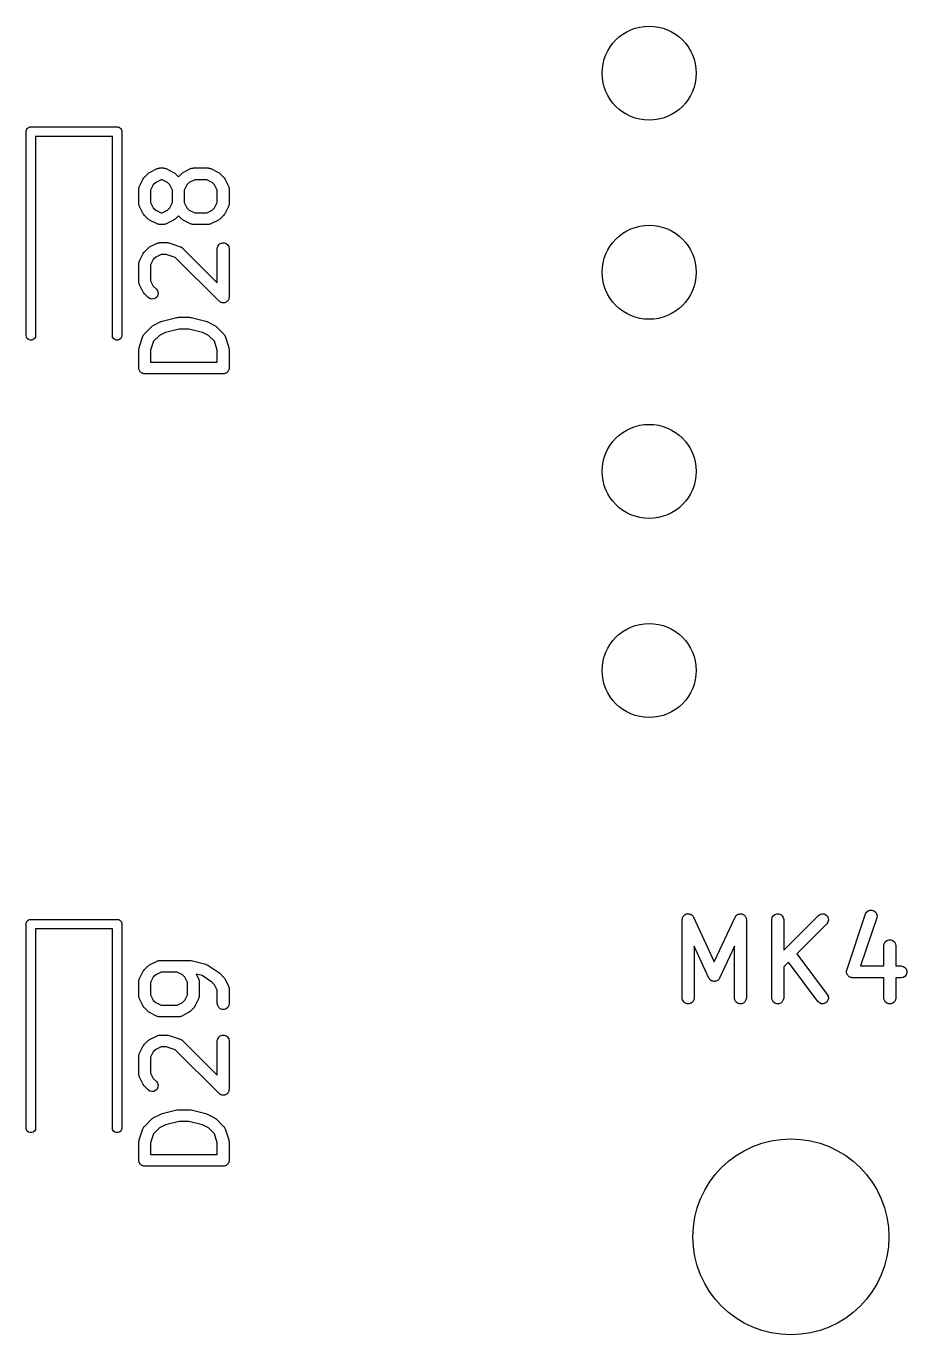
# Model space of a CAD drawing. Extents: x 107.8 to 187.5, y -108.6 to -68.5.
# Drawn here: x 176.25 to 187.47, y -108.59 to -91.89 of the extents above; entities that cross this region are included whole.
import ezdxf

# ---------------------------------------------------------------- set-up
doc = ezdxf.new("R2010")
doc.units = 0
doc.header["$MEASUREMENT"] = 0
doc.layers.add('BLACK', color=7, linetype='CONTINUOUS')

msp = doc.modelspace()

# ---------------------------------------------------------------- linework, layer by layer
at = {"layer": 'BLACK', "linetype": 'CONTINUOUS'}
for p, q in [((176.245, -93.2298), (176.246, -93.2248)), ((176.245, -93.2351), (176.245, -93.2298)), ((176.245, -93.2352), (176.245, -93.2351)), ((176.245, -95.8456), (176.245, -93.2352)), ((176.246, -93.2248), (176.247, -93.2196)), ((176.247, -93.2196), (176.25, -93.2149)), ((176.25, -93.2149), (176.252, -93.2099)), ((176.252, -93.2099), (176.255, -93.2059)), ((176.255, -93.2059), (176.258, -93.2012)), ((176.258, -93.2012), (176.262, -93.1978)), ((176.262, -93.1978), (176.265, -93.1937)), ((176.265, -93.1937), (176.27, -93.1911)), ((176.27, -93.1911), (176.274, -93.1876)), ((176.274, -93.1876), (176.279, -93.1858)), ((176.279, -93.1858), (176.284, -93.1831)), ((176.284, -93.1831), (176.289, -93.1822)), ((176.289, -93.1822), (176.294, -93.1804)), ((176.294, -93.1804), (176.299, -93.1804)), ((176.299, -93.1804), (176.299, -93.1804)), ((176.299, -93.1804), (177.41, -93.1804)), ((177.345, -93.3004), (176.365, -93.3004)), ((176.365, -93.3004), (176.365, -95.8456)), ((177.345, -95.8456), (177.345, -93.3004)), ((177.41, -93.1804), (177.415, -93.1804)), ((177.41, -93.1804), (177.41, -93.1804)), ((177.415, -93.1804), (177.42, -93.1822)), ((177.42, -93.1822), (177.425, -93.1831)), ((177.425, -93.1831), (177.43, -93.1858)), ((177.43, -93.1858), (177.435, -93.1876)), ((177.435, -93.1876), (177.439, -93.1911)), ((177.439, -93.1911), (177.444, -93.1937)), ((177.444, -93.1937), (177.447, -93.1978)), ((177.447, -93.1978), (177.451, -93.2012)), ((177.451, -93.2012), (177.454, -93.2059)), ((177.454, -93.2059), (177.457, -93.2099)), ((177.457, -93.2099), (177.459, -93.2149)), ((177.459, -93.2149), (177.462, -93.2196)), ((177.462, -93.2196), (177.463, -93.2248)), ((177.463, -93.2248), (177.465, -93.2298)), ((177.465, -93.2298), (177.465, -93.2351)), ((177.465, -93.2351), (177.465, -93.2352)), ((177.465, -93.2352), (177.465, -95.8456)), ((177.738, -93.8402), (177.745, -93.8305)), ((177.745, -93.8305), (177.752, -93.8207)), ((177.752, -93.8207), (177.799, -93.7731)), ((177.799, -93.7731), (177.809, -93.7662)), ((177.809, -93.7662), (177.819, -93.759)), ((177.819, -93.759), (177.914, -93.7114)), ((177.914, -93.7114), (177.918, -93.7102)), ((177.918, -93.7102), (177.922, -93.708)), ((177.922, -93.708), (177.93, -93.7065)), ((177.93, -93.7065), (177.939, -93.704)), ((177.939, -93.704), (177.943, -93.7042)), ((177.943, -93.7042), (177.947, -93.7035)), ((177.947, -93.7035), (177.995, -93.7035)), ((177.995, -93.7035), (177.999, -93.7042)), ((177.999, -93.7042), (178.004, -93.704)), ((178.004, -93.704), (178.012, -93.7065)), ((178.012, -93.7065), (178.021, -93.708)), ((178.021, -93.708), (178.024, -93.7102)), ((178.024, -93.7102), (178.029, -93.7114)), ((178.029, -93.7114), (178.124, -93.759)), ((178.124, -93.759), (178.134, -93.7662)), ((178.134, -93.7662), (178.143, -93.7731)), ((178.143, -93.7731), (178.186, -93.8153)), ((178.186, -93.8153), (178.228, -93.7731)), ((178.228, -93.7731), (178.238, -93.7662)), ((178.238, -93.7662), (178.247, -93.759)), ((178.247, -93.759), (178.342, -93.7114)), ((178.342, -93.7114), (178.347, -93.7102)), ((178.347, -93.7102), (178.35, -93.708)), ((178.35, -93.708), (178.359, -93.7065)), ((178.359, -93.7065), (178.367, -93.704)), ((178.367, -93.704), (178.372, -93.7042)), ((178.372, -93.7042), (178.376, -93.7035)), ((178.376, -93.7035), (178.567, -93.7035)), ((178.567, -93.7035), (178.571, -93.7042)), ((178.571, -93.7042), (178.575, -93.704)), ((178.575, -93.704), (178.583, -93.7065)), ((178.583, -93.7065), (178.592, -93.708)), ((178.592, -93.708), (178.596, -93.7102)), ((178.596, -93.7102), (178.6, -93.7114)), ((178.6, -93.7114), (178.695, -93.759)), ((178.695, -93.759), (178.705, -93.7662)), ((178.705, -93.7662), (178.715, -93.7731)), ((178.715, -93.7731), (178.762, -93.8207)), ((178.762, -93.8207), (178.769, -93.8305)), ((178.769, -93.8305), (178.776, -93.8402)), ((177.682, -93.9604), (177.685, -93.952)), ((177.683, -93.9647), (177.682, -93.9604)), ((177.682, -93.969), (177.683, -93.9647)), ((177.682, -94.1594), (177.682, -93.969)), ((177.685, -93.952), (177.687, -93.9433)), ((177.687, -93.9433), (177.689, -93.9396)), ((177.689, -93.9396), (177.69, -93.9354)), ((177.69, -93.9354), (177.738, -93.8402)), ((177.866, -93.9182), (177.832, -93.9867)), ((177.832, -93.9867), (177.832, -94.1417)), ((177.897, -93.8878), (177.866, -93.9182)), ((177.965, -93.8535), (177.897, -93.8878)), ((177.977, -93.8535), (177.965, -93.8535)), ((178.046, -93.8878), (177.977, -93.8535)), ((178.076, -93.9182), (178.046, -93.8878)), ((178.111, -93.9867), (178.076, -93.9182)), ((178.111, -94.1417), (178.111, -93.9867)), ((178.295, -93.9182), (178.261, -93.9867)), ((178.261, -93.9867), (178.261, -94.1417)), ((178.325, -93.8878), (178.295, -93.9182)), ((178.394, -93.8535), (178.325, -93.8878)), ((178.549, -93.8535), (178.394, -93.8535)), ((178.617, -93.8878), (178.549, -93.8535)), ((178.648, -93.9182), (178.617, -93.8878)), ((178.682, -93.9867), (178.648, -93.9182)), ((178.682, -94.1417), (178.682, -93.9867)), ((178.776, -93.8402), (178.824, -93.9354)), ((178.824, -93.9354), (178.825, -93.9396)), ((178.825, -93.9396), (178.827, -93.9433)), ((178.827, -93.9433), (178.829, -93.952)), ((178.829, -93.952), (178.831, -93.9604)), ((178.831, -93.9604), (178.831, -93.9647)), ((178.831, -93.9647), (178.832, -93.969)), ((178.832, -93.969), (178.832, -94.1594)), ((177.683, -94.1637), (177.682, -94.1594)), ((177.682, -94.168), (177.683, -94.1637)), ((177.832, -94.1417), (177.866, -94.2103)), ((178.076, -94.2103), (178.111, -94.1417)), ((178.261, -94.1417), (178.295, -94.2103)), ((178.648, -94.2103), (178.682, -94.1417)), ((178.832, -94.1594), (178.831, -94.1637)), ((178.831, -94.1637), (178.831, -94.168)), ((177.685, -94.1764), (177.682, -94.168)), ((177.687, -94.1851), (177.685, -94.1764)), ((177.689, -94.1888), (177.687, -94.1851)), ((177.69, -94.193), (177.689, -94.1888)), ((177.738, -94.2882), (177.69, -94.193)), ((177.745, -94.2979), (177.738, -94.2882)), ((177.752, -94.3077), (177.745, -94.2979)), ((177.799, -94.3553), (177.752, -94.3077)), ((177.866, -94.2103), (177.897, -94.2407)), ((177.897, -94.2407), (177.965, -94.2749)), ((177.965, -94.2749), (177.977, -94.2749)), ((177.977, -94.2749), (178.046, -94.2407)), ((178.046, -94.2407), (178.076, -94.2103)), ((178.186, -94.3131), (178.143, -94.3553)), ((178.228, -94.3553), (178.186, -94.3131)), ((178.295, -94.2103), (178.325, -94.2407)), ((178.325, -94.2407), (178.394, -94.2749)), ((178.394, -94.2749), (178.549, -94.2749)), ((178.549, -94.2749), (178.617, -94.2407)), ((178.617, -94.2407), (178.648, -94.2103)), ((178.762, -94.3077), (178.715, -94.3553)), ((178.769, -94.2979), (178.762, -94.3077)), ((178.776, -94.2882), (178.769, -94.2979)), ((178.824, -94.193), (178.776, -94.2882)), ((178.825, -94.1888), (178.824, -94.193)), ((178.827, -94.1851), (178.825, -94.1888)), ((178.829, -94.1764), (178.827, -94.1851)), ((178.831, -94.168), (178.829, -94.1764)), ((177.809, -94.3622), (177.799, -94.3553)), ((177.819, -94.3694), (177.809, -94.3622)), ((177.914, -94.417), (177.819, -94.3694)), ((177.918, -94.4182), (177.914, -94.417)), ((177.922, -94.4204), (177.918, -94.4182)), ((177.93, -94.4219), (177.922, -94.4204)), ((177.939, -94.4244), (177.93, -94.4219)), ((177.943, -94.4242), (177.939, -94.4244)), ((177.947, -94.4249), (177.943, -94.4242)), ((177.995, -94.4249), (177.947, -94.4249)), ((177.999, -94.4242), (177.995, -94.4249)), ((178.004, -94.4244), (177.999, -94.4242)), ((178.012, -94.4219), (178.004, -94.4244)), ((178.021, -94.4204), (178.012, -94.4219)), ((178.024, -94.4182), (178.021, -94.4204)), ((178.029, -94.417), (178.024, -94.4182)), ((178.124, -94.3694), (178.029, -94.417)), ((178.134, -94.3622), (178.124, -94.3694)), ((178.143, -94.3553), (178.134, -94.3622)), ((178.238, -94.3622), (178.228, -94.3553)), ((178.247, -94.3694), (178.238, -94.3622)), ((178.342, -94.417), (178.247, -94.3694)), ((178.347, -94.4182), (178.342, -94.417)), ((178.35, -94.4204), (178.347, -94.4182)), ((178.359, -94.4219), (178.35, -94.4204)), ((178.367, -94.4244), (178.359, -94.4219)), ((178.372, -94.4242), (178.367, -94.4244)), ((178.376, -94.4249), (178.372, -94.4242)), ((178.567, -94.4249), (178.376, -94.4249)), ((178.571, -94.4242), (178.567, -94.4249)), ((178.575, -94.4244), (178.571, -94.4242)), ((178.583, -94.4219), (178.575, -94.4244)), ((178.592, -94.4204), (178.583, -94.4219)), ((178.596, -94.4182), (178.592, -94.4204)), ((178.6, -94.417), (178.596, -94.4182)), ((178.695, -94.3694), (178.6, -94.417)), ((178.705, -94.3622), (178.695, -94.3694)), ((178.715, -94.3553), (178.705, -94.3622)), ((177.819, -94.7114), (177.914, -94.6638)), ((177.914, -94.6638), (177.918, -94.6626)), ((177.918, -94.6626), (177.922, -94.6604)), ((177.922, -94.6604), (177.93, -94.6589)), ((177.93, -94.6589), (177.939, -94.6564)), ((177.939, -94.6564), (177.943, -94.6566)), ((177.943, -94.6566), (177.947, -94.6559)), ((177.947, -94.6559), (178.043, -94.6559)), ((178.043, -94.6559), (178.055, -94.658)), ((178.055, -94.658), (178.066, -94.6597)), ((178.066, -94.6597), (178.209, -94.7073)), ((178.719, -94.6659), (178.744, -94.657)), ((178.744, -94.657), (178.77, -94.657)), ((178.77, -94.657), (178.794, -94.6659)), ((177.69, -94.8878), (177.738, -94.7926)), ((177.738, -94.7926), (177.745, -94.7829)), ((177.745, -94.7829), (177.752, -94.7731)), ((177.752, -94.7731), (177.799, -94.7255)), ((177.799, -94.7255), (177.809, -94.7186)), ((177.809, -94.7186), (177.819, -94.7114)), ((177.965, -94.8059), (177.897, -94.8401)), ((178.031, -94.8059), (177.965, -94.8059)), ((178.145, -94.844), (178.031, -94.8059)), ((178.209, -94.7073), (178.213, -94.7094)), ((178.213, -94.7094), (178.217, -94.7105)), ((178.217, -94.7105), (178.224, -94.7156)), ((178.224, -94.7156), (178.232, -94.7197)), ((178.232, -94.7197), (178.235, -94.723)), ((178.235, -94.723), (178.239, -94.7255)), ((178.239, -94.7255), (178.682, -95.1689)), ((178.682, -94.7309), (178.687, -94.7052)), ((178.682, -95.1689), (178.682, -94.7309)), ((178.687, -94.7052), (178.7, -94.6827)), ((178.7, -94.6827), (178.719, -94.6659)), ((178.794, -94.6659), (178.814, -94.6827)), ((178.814, -94.6827), (178.827, -94.7052)), ((178.827, -94.7052), (178.832, -94.7309)), ((178.832, -94.7309), (178.832, -95.3499)), ((177.682, -94.9128), (177.685, -94.9044)), ((177.683, -94.9171), (177.682, -94.9128)), ((177.682, -94.9214), (177.683, -94.9171)), ((177.682, -95.1594), (177.682, -94.9214)), ((177.685, -94.9044), (177.687, -94.8957)), ((177.687, -94.8957), (177.689, -94.892)), ((177.689, -94.892), (177.69, -94.8878)), ((177.866, -94.8705), (177.832, -94.9391)), ((177.832, -94.9391), (177.832, -95.1417)), ((177.897, -94.8401), (177.866, -94.8705)), ((178.704, -95.403), (178.145, -94.844)), ((177.683, -95.1637), (177.682, -95.1594)), ((177.682, -95.168), (177.683, -95.1637)), ((177.832, -95.1417), (177.866, -95.2103)), ((177.685, -95.1764), (177.682, -95.168)), ((177.687, -95.1851), (177.685, -95.1764)), ((177.689, -95.1888), (177.687, -95.1851)), ((177.69, -95.193), (177.689, -95.1888)), ((177.738, -95.2882), (177.69, -95.193)), ((177.745, -95.2979), (177.738, -95.2882)), ((177.752, -95.3077), (177.745, -95.2979)), ((177.799, -95.3553), (177.752, -95.3077)), ((177.866, -95.2103), (177.905, -95.2493)), ((177.905, -95.2493), (177.92, -95.2706)), ((177.925, -95.3217), (177.914, -95.3453)), ((177.92, -95.2706), (177.927, -95.2958)), ((177.927, -95.2958), (177.925, -95.3217)), ((177.821, -95.3703), (177.799, -95.3553)), ((177.846, -95.377), (177.821, -95.3703)), ((177.872, -95.3747), (177.846, -95.377)), ((177.895, -95.3637), (177.872, -95.3747)), ((177.914, -95.3453), (177.895, -95.3637)), ((178.712, -95.4086), (178.704, -95.403)), ((178.719, -95.4149), (178.712, -95.4086)), ((178.723, -95.416), (178.719, -95.4149)), ((178.725, -95.4179), (178.723, -95.416)), ((178.735, -95.4204), (178.725, -95.4179)), ((178.744, -95.4238), (178.735, -95.4204)), ((178.747, -95.4238), (178.744, -95.4238)), ((178.75, -95.4246), (178.747, -95.4238)), ((178.76, -95.4238), (178.75, -95.4246)), ((178.77, -95.4238), (178.76, -95.4238)), ((178.773, -95.4227), (178.77, -95.4238)), ((178.776, -95.4224), (178.773, -95.4227)), ((178.785, -95.4182), (178.776, -95.4224)), ((178.794, -95.4149), (178.785, -95.4182)), ((178.797, -95.4128), (178.794, -95.4149)), ((178.8, -95.4114), (178.797, -95.4128)), ((178.807, -95.4044), (178.8, -95.4114)), ((178.814, -95.3981), (178.807, -95.4044)), ((178.816, -95.3953), (178.814, -95.3981)), ((178.818, -95.3929), (178.816, -95.3953)), ((178.823, -95.3841), (178.818, -95.3929)), ((178.827, -95.3756), (178.823, -95.3841)), ((178.828, -95.3723), (178.827, -95.3756)), ((178.829, -95.3693), (178.828, -95.3723)), ((178.83, -95.3596), (178.829, -95.3693)), ((178.832, -95.3499), (178.83, -95.3596)), ((177.866, -95.7114), (177.962, -95.6638)), ((177.962, -95.6638), (177.969, -95.6615)), ((177.969, -95.6615), (177.977, -95.6581)), ((177.977, -95.6581), (178.167, -95.6105)), ((178.167, -95.6105), (178.177, -95.6098)), ((178.177, -95.6098), (178.186, -95.6083)), ((178.186, -95.6083), (178.328, -95.6083)), ((178.328, -95.6083), (178.337, -95.6098)), ((178.337, -95.6098), (178.347, -95.6105)), ((178.347, -95.6105), (178.537, -95.6581)), ((178.537, -95.6581), (178.545, -95.6615)), ((178.545, -95.6615), (178.552, -95.6638)), ((178.552, -95.6638), (178.648, -95.7114)), ((177.742, -95.8348), (177.746, -95.8271)), ((177.746, -95.8271), (177.749, -95.8242)), ((177.749, -95.8242), (177.752, -95.8207)), ((177.752, -95.8207), (177.847, -95.7255)), ((177.847, -95.7255), (177.857, -95.7186)), ((177.857, -95.7186), (177.866, -95.7114)), ((178.021, -95.8016), (177.944, -95.8401)), ((178.195, -95.7583), (178.021, -95.8016)), ((178.319, -95.7583), (178.195, -95.7583)), ((178.493, -95.8016), (178.319, -95.7583)), ((178.57, -95.8401), (178.493, -95.8016)), ((178.648, -95.7114), (178.657, -95.7186)), ((178.657, -95.7186), (178.667, -95.7255)), ((178.667, -95.7255), (178.762, -95.8207)), ((178.762, -95.8207), (178.765, -95.8242)), ((178.765, -95.8242), (178.768, -95.8271)), ((178.768, -95.8271), (178.772, -95.8348)), ((176.247, -95.8612), (176.245, -95.8456)), ((176.258, -95.8796), (176.247, -95.8612)), ((176.274, -95.8932), (176.258, -95.8796)), ((176.294, -95.9004), (176.274, -95.8932)), ((176.315, -95.9004), (176.294, -95.9004)), ((176.335, -95.8932), (176.315, -95.9004)), ((176.351, -95.8796), (176.335, -95.8932)), ((176.362, -95.8612), (176.351, -95.8796)), ((176.365, -95.8456), (176.362, -95.8612)), ((177.347, -95.8612), (177.345, -95.8456)), ((177.358, -95.8796), (177.347, -95.8612)), ((177.374, -95.8932), (177.358, -95.8796)), ((177.394, -95.9004), (177.374, -95.8932)), ((177.415, -95.9004), (177.394, -95.9004)), ((177.435, -95.8932), (177.415, -95.9004)), ((177.451, -95.8796), (177.435, -95.8932)), ((177.462, -95.8612), (177.451, -95.8796)), ((177.465, -95.8456), (177.462, -95.8612)), ((177.684, -96.0048), (177.686, -95.9929)), ((177.686, -95.9929), (177.733, -95.85)), ((177.733, -95.85), (177.736, -95.8462)), ((177.736, -95.8462), (177.737, -95.842)), ((177.737, -95.842), (177.742, -95.8348)), ((177.87, -95.9142), (177.832, -96.0288)), ((177.944, -95.8401), (177.87, -95.9142)), ((178.644, -95.9142), (178.57, -95.8401)), ((178.682, -96.0288), (178.644, -95.9142)), ((178.772, -95.8348), (178.777, -95.842)), ((178.777, -95.842), (178.778, -95.8462)), ((178.778, -95.8462), (178.781, -95.85)), ((178.781, -95.85), (178.828, -95.9929)), ((178.828, -95.9929), (178.83, -96.0048)), ((177.682, -96.0166), (177.684, -96.0048)), ((177.682, -96.2547), (177.682, -96.0166)), ((177.832, -96.0288), (177.832, -96.1797)), ((178.682, -96.1797), (178.682, -96.0288)), ((178.83, -96.0048), (178.832, -96.0166)), ((178.832, -96.0166), (178.832, -96.2547)), ((177.683, -96.2611), (177.682, -96.2547)), ((177.683, -96.2677), (177.683, -96.2611)), ((177.685, -96.2739), (177.683, -96.2677)), ((177.687, -96.2803), (177.685, -96.2739)), ((177.69, -96.286), (177.687, -96.2803)), ((177.692, -96.2922), (177.69, -96.286)), ((177.696, -96.2972), (177.692, -96.2922)), ((177.7, -96.3029), (177.696, -96.2972)), ((177.705, -96.3071), (177.7, -96.3029)), ((177.709, -96.3121), (177.705, -96.3071)), ((177.714, -96.3154), (177.709, -96.3121)), ((177.719, -96.3196), (177.714, -96.3154)), ((177.726, -96.3219), (177.719, -96.3196)), ((177.731, -96.3252), (177.726, -96.3219)), ((177.738, -96.3263), (177.731, -96.3252)), ((177.744, -96.3285), (177.738, -96.3263)), ((177.751, -96.3285), (177.744, -96.3285)), ((177.757, -96.3297), (177.751, -96.3285)), ((178.757, -96.3297), (177.757, -96.3297)), ((177.832, -96.1797), (178.682, -96.1797)), ((178.763, -96.3285), (178.757, -96.3297)), ((178.77, -96.3285), (178.763, -96.3285)), ((178.776, -96.3263), (178.77, -96.3285)), ((178.783, -96.3252), (178.776, -96.3263)), ((178.788, -96.3219), (178.783, -96.3252)), ((178.794, -96.3196), (178.788, -96.3219)), ((178.8, -96.3154), (178.794, -96.3196)), ((178.805, -96.3121), (178.8, -96.3154)), ((178.809, -96.3071), (178.805, -96.3121)), ((178.814, -96.3029), (178.809, -96.3071)), ((178.818, -96.2972), (178.814, -96.3029)), ((178.822, -96.2922), (178.818, -96.2972)), ((178.824, -96.286), (178.822, -96.2922)), ((178.827, -96.2803), (178.824, -96.286)), ((178.829, -96.2739), (178.827, -96.2803)), ((178.831, -96.2677), (178.829, -96.2739)), ((178.832, -96.2547), (178.831, -96.2611)), ((178.831, -96.2611), (178.831, -96.2677)), ((186.979, -103.181), (187.003, -103.172)), ((187.003, -103.172), (187.029, -103.171)), ((187.029, -103.171), (187.054, -103.179)), ((187.054, -103.179), (187.075, -103.195)), ((176.245, -103.34), (176.246, -103.335)), ((176.245, -103.345), (176.245, -103.34)), ((176.245, -105.956), (176.245, -103.345)), ((176.245, -103.345), (176.245, -103.345)), ((176.246, -103.335), (176.247, -103.33)), ((176.247, -103.33), (176.25, -103.325)), ((176.25, -103.325), (176.252, -103.32)), ((176.252, -103.32), (176.255, -103.316)), ((176.255, -103.316), (176.258, -103.311)), ((176.258, -103.311), (176.262, -103.308)), ((176.262, -103.308), (176.265, -103.304)), ((176.265, -103.304), (176.27, -103.301)), ((176.27, -103.301), (176.274, -103.298)), ((176.274, -103.298), (176.279, -103.296)), ((176.279, -103.296), (176.284, -103.293)), ((176.284, -103.293), (176.289, -103.292)), ((176.289, -103.292), (176.294, -103.29)), ((176.294, -103.29), (176.299, -103.29)), ((176.299, -103.29), (176.299, -103.29)), ((176.299, -103.29), (177.41, -103.29)), ((177.41, -103.29), (177.415, -103.29)), ((177.41, -103.29), (177.41, -103.29)), ((177.415, -103.29), (177.42, -103.292)), ((177.42, -103.292), (177.425, -103.293)), ((177.425, -103.293), (177.43, -103.296)), ((177.43, -103.296), (177.435, -103.298)), ((177.435, -103.298), (177.439, -103.301)), ((177.439, -103.301), (177.444, -103.304)), ((177.444, -103.304), (177.447, -103.308)), ((177.447, -103.308), (177.451, -103.311)), ((177.451, -103.311), (177.454, -103.316)), ((177.454, -103.316), (177.457, -103.32)), ((177.457, -103.32), (177.459, -103.325)), ((177.459, -103.325), (177.462, -103.33)), ((177.462, -103.33), (177.463, -103.335)), ((177.463, -103.335), (177.465, -103.34)), ((177.465, -103.34), (177.465, -103.345)), ((177.465, -103.345), (177.465, -103.345)), ((177.465, -103.345), (177.465, -105.956)), ((184.61, -103.293), (184.612, -103.283)), ((184.61, -104.293), (184.61, -103.293)), ((184.612, -103.283), (184.613, -103.273)), ((184.613, -103.273), (184.614, -103.27)), ((184.614, -103.27), (184.615, -103.267)), ((184.615, -103.267), (184.619, -103.259)), ((184.619, -103.259), (184.624, -103.25)), ((184.624, -103.25), (184.626, -103.247)), ((184.626, -103.247), (184.628, -103.245)), ((184.628, -103.245), (184.635, -103.238)), ((184.635, -103.238), (184.642, -103.231)), ((184.642, -103.231), (184.645, -103.23)), ((184.645, -103.23), (184.648, -103.228)), ((184.648, -103.228), (184.657, -103.224)), ((184.657, -103.224), (184.666, -103.22)), ((184.666, -103.22), (184.669, -103.22)), ((184.669, -103.22), (184.672, -103.219)), ((184.672, -103.219), (184.682, -103.219)), ((184.682, -103.219), (184.692, -103.218)), ((184.692, -103.218), (184.695, -103.219)), ((184.695, -103.219), (184.698, -103.219)), ((184.698, -103.219), (184.707, -103.222)), ((184.707, -103.222), (184.717, -103.225)), ((184.717, -103.225), (184.719, -103.227)), ((184.719, -103.227), (184.723, -103.228)), ((184.723, -103.228), (184.73, -103.234)), ((184.73, -103.234), (184.738, -103.24)), ((184.738, -103.24), (184.74, -103.242)), ((184.74, -103.242), (184.743, -103.245)), ((184.743, -103.245), (184.747, -103.253)), ((184.747, -103.253), (184.753, -103.261)), ((184.753, -103.261), (185.018, -103.83)), ((185.018, -103.83), (185.284, -103.261)), ((185.284, -103.261), (185.289, -103.253)), ((185.289, -103.253), (185.294, -103.245)), ((185.294, -103.245), (185.297, -103.242)), ((185.297, -103.242), (185.299, -103.24)), ((185.299, -103.24), (185.307, -103.234)), ((185.307, -103.234), (185.314, -103.228)), ((185.314, -103.228), (185.317, -103.227)), ((185.317, -103.227), (185.32, -103.225)), ((185.32, -103.225), (185.33, -103.222)), ((185.33, -103.222), (185.339, -103.219)), ((185.339, -103.219), (185.342, -103.219)), ((185.342, -103.219), (185.345, -103.218)), ((185.345, -103.218), (185.355, -103.219)), ((185.355, -103.219), (185.365, -103.219)), ((185.365, -103.219), (185.368, -103.22)), ((185.368, -103.22), (185.371, -103.22)), ((185.371, -103.22), (185.38, -103.224)), ((185.38, -103.224), (185.389, -103.228)), ((185.389, -103.228), (185.392, -103.23)), ((185.392, -103.23), (185.395, -103.231)), ((185.395, -103.231), (185.402, -103.238)), ((185.402, -103.238), (185.409, -103.245)), ((185.409, -103.245), (185.411, -103.247)), ((185.411, -103.247), (185.413, -103.25)), ((185.413, -103.25), (185.417, -103.259)), ((185.417, -103.259), (185.422, -103.267)), ((185.422, -103.267), (185.423, -103.27)), ((185.423, -103.27), (185.424, -103.273)), ((185.424, -103.273), (185.425, -103.283)), ((185.425, -103.283), (185.427, -103.293)), ((185.427, -103.293), (185.427, -104.293)), ((185.753, -103.293), (185.757, -103.267)), ((185.753, -104.293), (185.753, -103.293)), ((185.757, -103.267), (185.77, -103.245)), ((185.77, -103.245), (185.79, -103.228)), ((185.79, -103.228), (185.815, -103.219)), ((185.815, -103.219), (185.841, -103.219)), ((185.841, -103.219), (185.865, -103.228)), ((185.865, -103.228), (185.885, -103.245)), ((185.885, -103.245), (185.898, -103.267)), ((185.898, -103.267), (185.903, -103.293)), ((185.903, -103.683), (186.346, -103.24)), ((185.903, -103.293), (185.903, -103.683)), ((186.452, -103.346), (186.07, -103.728)), ((186.346, -103.24), (186.368, -103.225)), ((186.368, -103.225), (186.393, -103.218)), ((186.393, -103.218), (186.419, -103.22)), ((186.419, -103.22), (186.442, -103.231)), ((186.442, -103.231), (186.461, -103.25)), ((186.467, -103.324), (186.452, -103.346)), ((186.461, -103.25), (186.472, -103.273)), ((186.474, -103.299), (186.467, -103.324)), ((186.472, -103.273), (186.474, -103.299)), ((186.709, -103.936), (186.947, -103.221)), ((187.09, -103.269), (186.884, -103.884)), ((186.947, -103.221), (186.96, -103.199)), ((186.96, -103.199), (186.979, -103.181)), ((187.075, -103.195), (187.088, -103.218)), ((187.088, -103.218), (187.093, -103.243)), ((187.093, -103.243), (187.09, -103.269)), ((177.345, -103.41), (176.365, -103.41)), ((176.365, -103.41), (176.365, -105.956)), ((177.345, -105.956), (177.345, -103.41)), ((184.95, -104.039), (184.76, -103.631)), ((184.76, -103.631), (184.76, -104.293)), ((185.277, -103.631), (185.086, -104.039)), ((185.277, -104.293), (185.277, -103.631)), ((187.182, -103.626), (187.186, -103.6)), ((187.182, -103.884), (187.182, -103.626)), ((187.186, -103.6), (187.199, -103.578)), ((187.199, -103.578), (187.219, -103.561)), ((187.219, -103.561), (187.243, -103.552)), ((187.243, -103.552), (187.27, -103.552)), ((187.27, -103.552), (187.294, -103.561)), ((187.294, -103.561), (187.314, -103.578)), ((187.314, -103.578), (187.327, -103.6)), ((187.327, -103.6), (187.332, -103.626)), ((187.332, -103.626), (187.332, -103.884)), ((177.819, -103.869), (177.914, -103.821)), ((177.914, -103.821), (177.918, -103.82)), ((177.918, -103.82), (177.922, -103.818)), ((177.922, -103.818), (177.93, -103.816)), ((177.93, -103.816), (177.939, -103.814)), ((177.939, -103.814), (177.943, -103.814)), ((177.943, -103.814), (177.947, -103.813)), ((177.947, -103.813), (178.328, -103.813)), ((178.328, -103.813), (178.337, -103.815)), ((178.337, -103.815), (178.347, -103.816)), ((178.347, -103.816), (178.537, -103.863)), ((185.963, -103.836), (185.903, -103.895)), ((186.339, -104.338), (185.963, -103.836)), ((186.07, -103.728), (186.459, -104.248)), ((177.69, -104.045), (177.738, -103.95)), ((177.738, -103.95), (177.745, -103.941)), ((177.745, -103.941), (177.752, -103.931)), ((177.752, -103.931), (177.799, -103.883)), ((177.799, -103.883), (177.809, -103.876)), ((177.809, -103.876), (177.819, -103.869)), ((177.897, -103.998), (177.866, -104.028)), ((177.965, -103.963), (177.897, -103.998)), ((178.168, -103.963), (177.965, -103.963)), ((178.236, -103.998), (178.168, -103.963)), ((178.267, -104.028), (178.236, -103.998)), ((178.488, -104.006), (178.414, -103.987)), ((178.414, -103.987), (178.443, -104.045)), ((178.614, -104.09), (178.488, -104.006)), ((178.537, -103.863), (178.549, -103.869)), ((178.549, -103.869), (178.56, -103.874)), ((178.56, -103.874), (178.703, -103.969)), ((178.703, -103.969), (178.709, -103.974)), ((178.709, -103.974), (178.715, -103.978)), ((178.715, -103.978), (178.762, -104.026)), ((185.903, -103.895), (185.903, -104.293)), ((186.705, -103.961), (186.706, -103.954)), ((186.706, -103.967), (186.705, -103.961)), ((186.706, -103.946), (186.708, -103.941)), ((186.706, -103.954), (186.706, -103.946)), ((186.706, -103.972), (186.706, -103.967)), ((186.709, -103.98), (186.706, -103.972)), ((186.708, -103.941), (186.709, -103.936)), ((186.711, -103.987), (186.709, -103.98)), ((186.713, -103.992), (186.711, -103.987)), ((186.715, -103.997), (186.713, -103.992)), ((186.72, -104.003), (186.715, -103.997)), ((186.724, -104.009), (186.72, -104.003)), ((186.729, -104.013), (186.724, -104.009)), ((186.732, -104.017), (186.729, -104.013)), ((186.884, -103.884), (187.182, -103.884)), ((187.332, -103.884), (187.399, -103.884)), ((187.399, -103.884), (187.425, -103.889)), ((187.425, -103.889), (187.448, -103.902)), ((187.448, -103.902), (187.464, -103.922)), ((187.464, -103.997), (187.448, -104.017)), ((187.464, -103.922), (187.473, -103.946)), ((187.473, -103.972), (187.464, -103.997)), ((187.473, -103.946), (187.473, -103.972)), ((177.682, -104.07), (177.685, -104.062)), ((177.683, -104.075), (177.682, -104.07)), ((177.682, -104.079), (177.683, -104.075)), ((177.682, -104.269), (177.682, -104.079)), ((177.685, -104.062), (177.687, -104.053)), ((177.687, -104.053), (177.689, -104.05)), ((177.689, -104.05), (177.69, -104.045)), ((177.866, -104.028), (177.832, -104.097)), ((177.832, -104.097), (177.832, -104.252)), ((178.301, -104.097), (178.267, -104.028)), ((178.301, -104.252), (178.301, -104.097)), ((178.443, -104.045), (178.444, -104.05)), ((178.444, -104.05), (178.447, -104.053)), ((178.447, -104.053), (178.448, -104.062)), ((178.448, -104.062), (178.451, -104.07)), ((178.451, -104.07), (178.45, -104.075)), ((178.45, -104.075), (178.451, -104.079)), ((178.451, -104.079), (178.451, -104.269)), ((178.648, -104.123), (178.614, -104.09)), ((178.682, -104.192), (178.648, -104.123)), ((178.762, -104.026), (178.769, -104.036)), ((178.769, -104.036), (178.776, -104.045)), ((178.776, -104.045), (178.824, -104.141)), ((178.824, -104.141), (178.825, -104.145)), ((178.825, -104.145), (178.827, -104.149)), ((178.827, -104.149), (178.829, -104.157)), ((178.829, -104.157), (178.831, -104.166)), ((178.831, -104.166), (178.831, -104.17)), ((178.831, -104.17), (178.832, -104.174)), ((178.832, -104.174), (178.832, -104.365)), ((184.954, -104.044), (184.95, -104.039)), ((184.957, -104.05), (184.954, -104.044)), ((184.962, -104.055), (184.957, -104.05)), ((184.965, -104.06), (184.962, -104.055)), ((184.971, -104.064), (184.965, -104.06)), ((184.975, -104.068), (184.971, -104.064)), ((184.981, -104.071), (184.975, -104.068)), ((184.987, -104.075), (184.981, -104.071)), ((184.993, -104.077), (184.987, -104.075)), ((184.999, -104.08), (184.993, -104.077)), ((185.006, -104.08), (184.999, -104.08)), ((185.012, -104.082), (185.006, -104.08)), ((185.018, -104.081), (185.012, -104.082)), ((185.025, -104.082), (185.018, -104.081)), ((185.031, -104.08), (185.025, -104.082)), ((185.038, -104.08), (185.031, -104.08)), ((185.044, -104.077), (185.038, -104.08)), ((185.05, -104.075), (185.044, -104.077)), ((185.055, -104.071), (185.05, -104.075)), ((185.061, -104.068), (185.055, -104.071)), ((185.066, -104.064), (185.061, -104.068)), ((185.071, -104.06), (185.066, -104.064)), ((185.075, -104.055), (185.071, -104.06)), ((185.08, -104.05), (185.075, -104.055)), ((185.083, -104.044), (185.08, -104.05)), ((185.086, -104.039), (185.083, -104.044)), ((186.739, -104.021), (186.732, -104.017)), ((186.745, -104.025), (186.739, -104.021)), ((186.75, -104.027), (186.745, -104.025)), ((186.755, -104.03), (186.75, -104.027)), ((186.762, -104.031), (186.755, -104.03)), ((186.769, -104.034), (186.762, -104.031)), ((186.775, -104.033), (186.769, -104.034)), ((186.78, -104.034), (186.775, -104.033)), ((187.182, -104.034), (186.78, -104.034)), ((187.182, -104.293), (187.182, -104.034)), ((187.399, -104.034), (187.332, -104.034)), ((187.332, -104.034), (187.332, -104.293)), ((187.425, -104.03), (187.399, -104.034)), ((187.448, -104.017), (187.425, -104.03)), ((177.683, -104.274), (177.682, -104.269)), ((177.682, -104.278), (177.683, -104.274)), ((177.685, -104.286), (177.682, -104.278)), ((177.687, -104.295), (177.685, -104.286)), ((177.689, -104.299), (177.687, -104.295)), ((177.69, -104.303), (177.689, -104.299)), ((177.738, -104.398), (177.69, -104.303)), ((177.832, -104.252), (177.866, -104.32)), ((177.866, -104.32), (177.897, -104.351)), ((178.236, -104.351), (178.267, -104.32)), ((178.267, -104.32), (178.301, -104.252)), ((178.443, -104.303), (178.395, -104.398)), ((178.444, -104.299), (178.443, -104.303)), ((178.447, -104.295), (178.444, -104.299)), ((178.448, -104.286), (178.447, -104.295)), ((178.451, -104.278), (178.448, -104.286)), ((178.451, -104.269), (178.45, -104.274)), ((178.45, -104.274), (178.451, -104.278)), ((178.682, -104.365), (178.682, -104.192)), ((184.615, -104.318), (184.61, -104.293)), ((184.628, -104.341), (184.615, -104.318)), ((184.648, -104.358), (184.628, -104.341)), ((184.743, -104.341), (184.723, -104.358)), ((184.756, -104.318), (184.743, -104.341)), ((184.76, -104.293), (184.756, -104.318)), ((185.281, -104.318), (185.277, -104.293)), ((185.294, -104.341), (185.281, -104.318)), ((185.314, -104.358), (185.294, -104.341)), ((185.409, -104.341), (185.389, -104.358)), ((185.422, -104.318), (185.409, -104.341)), ((185.427, -104.293), (185.422, -104.318)), ((185.757, -104.318), (185.753, -104.293)), ((185.77, -104.341), (185.757, -104.318)), ((185.79, -104.358), (185.77, -104.341)), ((185.885, -104.341), (185.865, -104.358)), ((185.898, -104.318), (185.885, -104.341)), ((185.903, -104.293), (185.898, -104.318)), ((186.358, -104.356), (186.339, -104.338)), ((186.454, -104.344), (186.433, -104.36)), ((186.468, -104.322), (186.454, -104.344)), ((186.459, -104.248), (186.471, -104.271)), ((186.474, -104.297), (186.468, -104.322)), ((186.471, -104.271), (186.474, -104.297)), ((187.186, -104.318), (187.182, -104.293)), ((187.199, -104.341), (187.186, -104.318)), ((187.219, -104.358), (187.199, -104.341)), ((187.314, -104.341), (187.294, -104.358)), ((187.327, -104.318), (187.314, -104.341)), ((187.332, -104.293), (187.327, -104.318)), ((177.745, -104.408), (177.738, -104.398)), ((177.752, -104.418), (177.745, -104.408)), ((177.799, -104.465), (177.752, -104.418)), ((177.809, -104.472), (177.799, -104.465)), ((177.819, -104.479), (177.809, -104.472)), ((177.914, -104.527), (177.819, -104.479)), ((177.897, -104.351), (177.965, -104.385)), ((177.965, -104.385), (178.168, -104.385)), ((178.168, -104.385), (178.236, -104.351)), ((178.314, -104.479), (178.219, -104.527)), ((178.324, -104.472), (178.314, -104.479)), ((178.334, -104.465), (178.324, -104.472)), ((178.381, -104.418), (178.334, -104.465)), ((178.388, -104.408), (178.381, -104.418)), ((178.395, -104.398), (178.388, -104.408)), ((178.687, -104.39), (178.682, -104.365)), ((178.7, -104.413), (178.687, -104.39)), ((178.719, -104.43), (178.7, -104.413)), ((178.744, -104.439), (178.719, -104.43)), ((178.77, -104.439), (178.744, -104.439)), ((178.794, -104.43), (178.77, -104.439)), ((178.814, -104.413), (178.794, -104.43)), ((178.827, -104.39), (178.814, -104.413)), ((178.832, -104.365), (178.827, -104.39)), ((184.672, -104.367), (184.648, -104.358)), ((184.698, -104.367), (184.672, -104.367)), ((184.723, -104.358), (184.698, -104.367)), ((185.339, -104.367), (185.314, -104.358)), ((185.365, -104.367), (185.339, -104.367)), ((185.389, -104.358), (185.365, -104.367)), ((185.815, -104.367), (185.79, -104.358)), ((185.841, -104.367), (185.815, -104.367)), ((185.865, -104.358), (185.841, -104.367)), ((186.382, -104.366), (186.358, -104.356)), ((186.408, -104.367), (186.382, -104.366)), ((186.433, -104.36), (186.408, -104.367)), ((187.243, -104.367), (187.219, -104.358)), ((187.27, -104.367), (187.243, -104.367)), ((187.294, -104.358), (187.27, -104.367)), ((177.918, -104.528), (177.914, -104.527)), ((177.922, -104.53), (177.918, -104.528)), ((177.93, -104.532), (177.922, -104.53)), ((177.939, -104.534), (177.93, -104.532)), ((177.943, -104.534), (177.939, -104.534)), ((177.947, -104.535), (177.943, -104.534)), ((178.186, -104.535), (177.947, -104.535)), ((178.19, -104.534), (178.186, -104.535)), ((178.194, -104.534), (178.19, -104.534)), ((178.203, -104.532), (178.194, -104.534)), ((178.211, -104.53), (178.203, -104.532)), ((178.215, -104.528), (178.211, -104.53)), ((178.219, -104.527), (178.215, -104.528)), ((177.752, -104.883), (177.799, -104.835)), ((177.799, -104.835), (177.809, -104.829)), ((177.809, -104.829), (177.819, -104.821)), ((177.819, -104.821), (177.914, -104.774)), ((177.914, -104.774), (177.918, -104.773)), ((177.918, -104.773), (177.922, -104.77)), ((177.922, -104.77), (177.93, -104.769)), ((177.93, -104.769), (177.939, -104.766)), ((177.939, -104.766), (177.943, -104.767)), ((177.943, -104.767), (177.947, -104.766)), ((177.947, -104.766), (178.043, -104.766)), ((178.043, -104.766), (178.055, -104.768)), ((178.055, -104.768), (178.066, -104.77)), ((178.066, -104.77), (178.209, -104.817)), ((178.209, -104.817), (178.213, -104.819)), ((178.213, -104.819), (178.217, -104.821)), ((178.217, -104.821), (178.224, -104.826)), ((178.224, -104.826), (178.232, -104.83)), ((178.232, -104.83), (178.235, -104.833)), ((178.235, -104.833), (178.239, -104.835)), ((178.239, -104.835), (178.682, -105.279)), ((178.682, -104.841), (178.687, -104.815)), ((178.682, -105.279), (178.682, -104.841)), ((178.687, -104.815), (178.7, -104.793)), ((178.7, -104.793), (178.719, -104.776)), ((178.719, -104.776), (178.744, -104.767)), ((178.744, -104.767), (178.77, -104.767)), ((178.77, -104.767), (178.794, -104.776)), ((178.794, -104.776), (178.814, -104.793)), ((178.814, -104.793), (178.827, -104.815)), ((178.827, -104.815), (178.832, -104.841)), ((178.832, -104.841), (178.832, -105.46)), ((177.682, -105.023), (177.685, -105.014)), ((177.685, -105.014), (177.687, -105.006)), ((177.687, -105.006), (177.689, -105.002)), ((177.689, -105.002), (177.69, -104.998)), ((177.69, -104.998), (177.738, -104.903)), ((177.738, -104.903), (177.745, -104.893)), ((177.745, -104.893), (177.752, -104.883)), ((177.866, -104.981), (177.832, -105.049)), ((177.897, -104.95), (177.866, -104.981)), ((177.965, -104.916), (177.897, -104.95)), ((178.031, -104.916), (177.965, -104.916)), ((178.145, -104.954), (178.031, -104.916)), ((178.704, -105.513), (178.145, -104.954)), ((177.683, -105.027), (177.682, -105.023)), ((177.682, -105.031), (177.683, -105.027)), ((177.682, -105.269), (177.682, -105.031)), ((177.832, -105.049), (177.832, -105.252)), ((177.683, -105.274), (177.682, -105.269)), ((177.682, -105.278), (177.683, -105.274)), ((177.685, -105.286), (177.682, -105.278)), ((177.687, -105.295), (177.685, -105.286)), ((177.689, -105.299), (177.687, -105.295)), ((177.69, -105.303), (177.689, -105.299)), ((177.738, -105.398), (177.69, -105.303)), ((177.832, -105.252), (177.866, -105.32)), ((177.866, -105.32), (177.905, -105.359)), ((177.745, -105.408), (177.738, -105.398)), ((177.752, -105.418), (177.745, -105.408)), ((177.799, -105.465), (177.752, -105.418)), ((177.821, -105.48), (177.799, -105.465)), ((177.846, -105.487), (177.821, -105.48)), ((177.872, -105.485), (177.846, -105.487)), ((177.895, -105.474), (177.872, -105.485)), ((177.914, -105.455), (177.895, -105.474)), ((177.905, -105.359), (177.92, -105.381)), ((177.925, -105.432), (177.914, -105.455)), ((177.92, -105.381), (177.927, -105.406)), ((177.927, -105.406), (177.925, -105.432)), ((178.712, -105.519), (178.704, -105.513)), ((178.807, -105.514), (178.8, -105.521)), ((178.814, -105.508), (178.807, -105.514)), ((178.816, -105.505), (178.814, -105.508)), ((178.818, -105.503), (178.816, -105.505)), ((178.823, -105.494), (178.818, -105.503)), ((178.827, -105.486), (178.823, -105.494)), ((178.828, -105.482), (178.827, -105.486)), ((178.829, -105.479), (178.828, -105.482)), ((178.83, -105.47), (178.829, -105.479)), ((178.832, -105.46), (178.83, -105.47)), ((178.719, -105.525), (178.712, -105.519)), ((178.723, -105.526), (178.719, -105.525)), ((178.725, -105.528), (178.723, -105.526)), ((178.735, -105.53), (178.725, -105.528)), ((178.744, -105.534), (178.735, -105.53)), ((178.747, -105.534), (178.744, -105.534)), ((178.75, -105.535), (178.747, -105.534)), ((178.76, -105.534), (178.75, -105.535)), ((178.77, -105.534), (178.76, -105.534)), ((178.773, -105.533), (178.77, -105.534)), ((178.776, -105.532), (178.773, -105.533)), ((178.785, -105.528), (178.776, -105.532)), ((178.794, -105.525), (178.785, -105.528)), ((178.797, -105.523), (178.794, -105.525)), ((178.8, -105.521), (178.797, -105.523)), ((177.752, -105.931), (177.847, -105.835)), ((177.847, -105.835), (177.857, -105.829)), ((177.857, -105.829), (177.866, -105.821)), ((177.866, -105.821), (177.962, -105.774)), ((177.962, -105.774), (177.969, -105.771)), ((177.969, -105.771), (177.977, -105.768)), ((177.977, -105.768), (178.167, -105.72)), ((178.167, -105.72), (178.177, -105.72)), ((178.177, -105.72), (178.186, -105.718)), ((178.186, -105.718), (178.328, -105.718)), ((178.328, -105.718), (178.337, -105.72)), ((178.337, -105.72), (178.347, -105.72)), ((178.347, -105.72), (178.537, -105.768)), ((178.537, -105.768), (178.545, -105.771)), ((178.545, -105.771), (178.552, -105.774)), ((178.552, -105.774), (178.648, -105.821)), ((178.648, -105.821), (178.657, -105.829)), ((178.657, -105.829), (178.667, -105.835)), ((178.667, -105.835), (178.762, -105.931)), ((176.247, -105.971), (176.245, -105.956)), ((176.258, -105.99), (176.247, -105.971)), ((176.274, -106.003), (176.258, -105.99)), ((176.294, -106.01), (176.274, -106.003)), ((176.315, -106.01), (176.294, -106.01)), ((176.335, -106.003), (176.315, -106.01)), ((176.351, -105.99), (176.335, -106.003)), ((176.362, -105.971), (176.351, -105.99)), ((176.365, -105.956), (176.362, -105.971)), ((177.347, -105.971), (177.345, -105.956)), ((177.358, -105.99), (177.347, -105.971)), ((177.374, -106.003), (177.358, -105.99)), ((177.394, -106.01), (177.374, -106.003)), ((177.415, -106.01), (177.394, -106.01)), ((177.435, -106.003), (177.415, -106.01)), ((177.451, -105.99), (177.435, -106.003)), ((177.462, -105.971), (177.451, -105.99)), ((177.465, -105.956), (177.462, -105.971)), ((177.686, -106.103), (177.733, -105.96)), ((177.733, -105.96), (177.736, -105.956)), ((177.736, -105.956), (177.737, -105.952)), ((177.737, -105.952), (177.742, -105.945)), ((177.742, -105.945), (177.746, -105.937)), ((177.746, -105.937), (177.749, -105.934)), ((177.749, -105.934), (177.752, -105.931)), ((177.944, -105.95), (177.87, -106.024)), ((178.021, -105.912), (177.944, -105.95)), ((178.195, -105.868), (178.021, -105.912)), ((178.319, -105.868), (178.195, -105.868)), ((178.493, -105.912), (178.319, -105.868)), ((178.57, -105.95), (178.493, -105.912)), ((178.644, -106.024), (178.57, -105.95)), ((178.762, -105.931), (178.765, -105.934)), ((178.765, -105.934), (178.768, -105.937)), ((178.768, -105.937), (178.772, -105.945)), ((178.772, -105.945), (178.777, -105.952)), ((178.777, -105.952), (178.778, -105.956)), ((178.778, -105.956), (178.781, -105.96)), ((178.781, -105.96), (178.828, -106.103)), ((177.682, -106.127), (177.684, -106.115)), ((177.682, -106.365), (177.682, -106.127)), ((177.684, -106.115), (177.686, -106.103)), ((177.87, -106.024), (177.832, -106.139)), ((177.832, -106.139), (177.832, -106.29)), ((178.682, -106.139), (178.644, -106.024)), ((178.682, -106.29), (178.682, -106.139)), ((178.828, -106.103), (178.83, -106.115)), ((178.83, -106.115), (178.832, -106.127)), ((178.832, -106.127), (178.832, -106.365)), ((177.832, -106.29), (178.682, -106.29)), ((177.683, -106.371), (177.682, -106.365)), ((177.683, -106.378), (177.683, -106.371)), ((177.685, -106.384), (177.683, -106.378)), ((177.687, -106.39), (177.685, -106.384)), ((177.69, -106.396), (177.687, -106.39)), ((177.692, -106.402), (177.69, -106.396)), ((177.696, -106.407), (177.692, -106.402)), ((177.7, -106.413), (177.696, -106.407)), ((177.705, -106.417), (177.7, -106.413)), ((177.709, -106.422), (177.705, -106.417)), ((177.714, -106.425), (177.709, -106.422)), ((177.719, -106.43), (177.714, -106.425)), ((177.726, -106.432), (177.719, -106.43)), ((177.731, -106.435), (177.726, -106.432)), ((177.738, -106.436), (177.731, -106.435)), ((177.744, -106.439), (177.738, -106.436)), ((177.751, -106.439), (177.744, -106.439)), ((177.757, -106.44), (177.751, -106.439)), ((178.757, -106.44), (177.757, -106.44)), ((178.763, -106.439), (178.757, -106.44)), ((178.77, -106.439), (178.763, -106.439)), ((178.776, -106.436), (178.77, -106.439)), ((178.783, -106.435), (178.776, -106.436)), ((178.788, -106.432), (178.783, -106.435)), ((178.794, -106.43), (178.788, -106.432)), ((178.8, -106.425), (178.794, -106.43)), ((178.805, -106.422), (178.8, -106.425)), ((178.809, -106.417), (178.805, -106.422)), ((178.814, -106.413), (178.809, -106.417)), ((178.818, -106.407), (178.814, -106.413)), ((178.822, -106.402), (178.818, -106.407)), ((178.824, -106.396), (178.822, -106.402)), ((178.827, -106.39), (178.824, -106.396)), ((178.829, -106.384), (178.827, -106.39)), ((178.831, -106.378), (178.829, -106.384)), ((178.832, -106.365), (178.831, -106.371)), ((178.831, -106.371), (178.831, -106.378))]:
    msp.add_line(p, q, dxfattribs=at)
at = {"layer": 'BLACK'}
for centre, radius in [((184.188, -92.4941), 0.6), ((184.188, -95.0341), 0.6), ((184.188, -97.5741), 0.6), ((184.188, -100.114), 0.6), ((185.995, -107.34), 1.25)]:
    msp.add_circle(centre, radius, dxfattribs=at)

doc.saveas('drawing.dxf')
